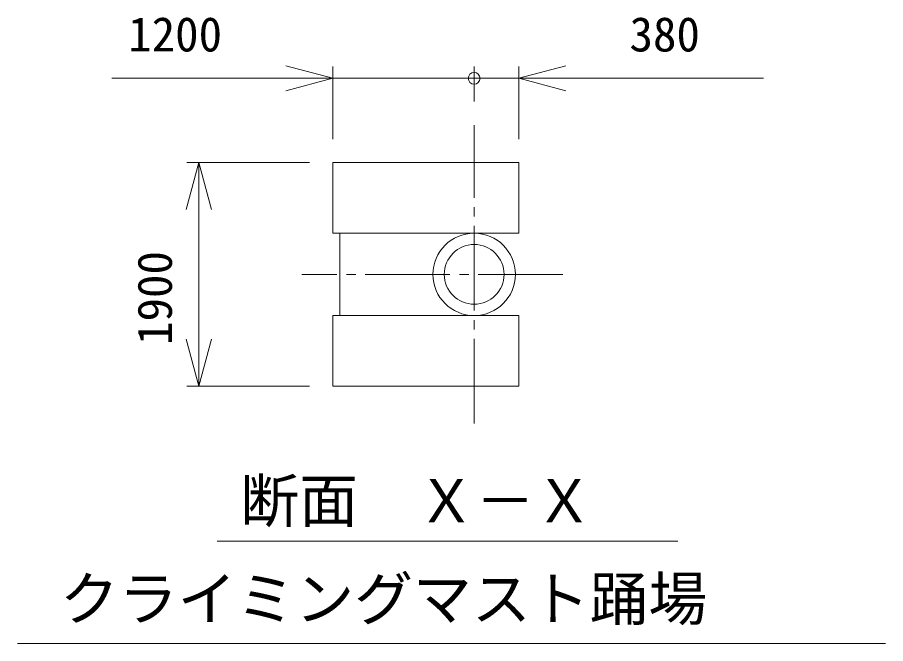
# Model space of a CAD drawing. Units: millimetres, scale not verified. Extents: x -26129 to 8851, y -24624 to 27521.
# Drawn here: x 969 to 8347, y 10788 to 16110 of the extents above; entities that cross this region are included whole.
import ezdxf
from ezdxf.enums import TextEntityAlignment as Align

# ---------------------------------------------------------------- set-up
doc = ezdxf.new("R2010")
doc.units = ezdxf.units.MM
doc.header["$LTSCALE"] = 80
doc.linetypes.add('CHAIN2', pattern=[12, 9, -1, 1, -1])
for name, color, linetype, lineweight in [('0-4_05 寸法', 7, 'Continuous', 18), ('0-5_10 当社外形線', 3, 'Continuous', 18), ('0-6_12 当社中心線', 3, 'CHAIN2', 18)]:
    doc.layers.add(name, color=color, linetype=linetype, lineweight=lineweight)
doc.styles.add('ＭＳ ゴシック', font='')
doc.styles.get('ＭＳ ゴシック').set_extended_font_data('MS Gothic')

msp = doc.modelspace()

# ---------------------------------------------------------------- linework, layer by layer
at = {"layer": '0-4_05 寸法'}
for p, q in [((3650.76, 15076.08), (3650.76, 15692.28)), ((4850.76, 15394.52), (4850.76, 15692.28)), ((4850.76, 15394.52), (4850.76, 15692.28)), ((5230.76, 15076.08), (5230.76, 15692.28)), ((3650.76, 15592.28), (1770.76, 15592.28)), ((3250.76, 15592.28), (2850.76, 15592.28)), ((3650.76, 15592.28), (3250.76, 15592.28)), ((3650.76, 15592.28), (4050.76, 15592.28)), ((4850.76, 15592.28), (4050.76, 15592.28)), ((4850.76, 15592.28), (4450.76, 15592.28)), ((4850.76, 15592.28), (5230.76, 15592.28)), ((5230.76, 15592.28), (5630.76, 15592.28)), ((5630.76, 15592.28), (7310.76, 15592.28)), ((3450.76, 14876.08), (2410.39, 14876.08)), ((2510.39, 14876.08), (2510.39, 14476.08)), ((2510.39, 13376.08), (2510.39, 14476.08)), ((2510.39, 12976.08), (2510.39, 13376.08)), ((3450.76, 12976.08), (2410.39, 12976.08)), ((2666.93, 11657.69), (6581.85, 11657.69)), ((969.33, 10787.69), (8347.22, 10787.69))]:
    msp.add_line(p, q, dxfattribs=at)
for points in [[(3250.76, 15699.46), (3650.76, 15592.28), (3250.76, 15485.11)], [(5630.76, 15485.11), (5230.76, 15592.28), (5630.76, 15699.46)], [(2403.21, 14476.08), (2510.39, 14876.08), (2617.57, 14476.08)], [(2617.57, 13376.08), (2510.39, 12976.08), (2403.21, 13376.08)]]:
    msp.add_lwpolyline(points, dxfattribs=at)
msp.add_circle((4850.76, 15592.28), 50, dxfattribs=at)
msp.add_circle((4850.76, 15592.28), 50, dxfattribs=at)
at = {"layer": '0-5_10 当社外形線'}
for p, q in [((3650.76, 14876.08), (3650.76, 14276.08)), ((3650.76, 14876.08), (5230.76, 14876.08)), ((5230.76, 14876.08), (5230.76, 14276.08)), ((3650.76, 14276.08), (5230.76, 14276.08)), ((3710.76, 14276.08), (3710.76, 13576.08)), ((3650.76, 13576.08), (3650.76, 12976.08)), ((3650.76, 13576.08), (5230.76, 13576.08)), ((5230.76, 13576.08), (5230.76, 12976.08)), ((3650.76, 12976.08), (5230.76, 12976.08))]:
    msp.add_line(p, q, dxfattribs=at)
for radius in [350, 254]:
    msp.add_circle((4850.76, 13926.01), radius, dxfattribs=at)
at = {"layer": '0-6_12 当社中心線'}
for p, q in [((4850.76, 12657.63), (4850.76, 15194.52)), ((5604.91, 13926.08), (3386.45, 13926.08))]:
    msp.add_line(p, q, dxfattribs=at)

# ---------------------------------------------------------------- texts
at = {"layer": '0-4_05 寸法', "style": 'ＭＳ ゴシック'}
for s, height, p in [('1200', 293.3, (1910.76, 15732.28)), ('380', 293.3, (6170.76, 15732.28)), ('断面\u3000Ｘ－Ｘ', 366.6, (2864.25, 11709.99)), ('クライミングマスト踊場', 366.6, (1330.91, 10876.66))]:
    msp.add_text(s, height=height, dxfattribs=at).set_placement(p, align=Align.BOTTOM_LEFT)
msp.add_text('1900', height=293.3, rotation=90, dxfattribs=at).set_placement((2370.39, 13326.08), align=Align.BOTTOM_LEFT)

doc.saveas('drawing.dxf')
